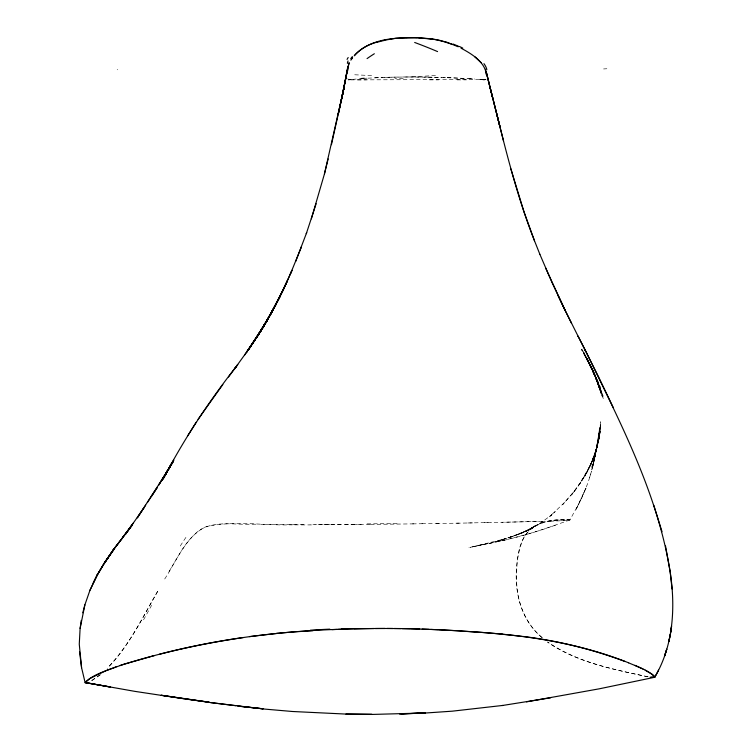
<?xml version="1.0" encoding="UTF-8"?>
<svg xmlns="http://www.w3.org/2000/svg" width="752" height="752" viewBox="0 0 752 752"><rect width="100%" height="100%" fill="white"/><g stroke="black" fill="none" stroke-linecap="round" stroke-linejoin="round"><path stroke-width="0.56" stroke-dasharray="3.76 2.82" d="M596.308 449.818L591.768 462.283L584.736 476.364C593.817 460.233 600.049 442.289 600.566 423.658C600.312 437.861 596.439 451.595 590.903 464.586C596.308 452.243 599.776 439.112 600.707 425.66L599.353 436.715L595.922 451.51L598.404 440.174L599.41 427.625L598.404 440.174L594.409 456.84L596.844 448.333L598.554 437.053L595.34 454.537L598.554 437.053M598.404 440.174L599.598 429.242L596.881 447.628L589.916 466.193C596.468 452.319 600.237 437.138 600.34 421.759C600.275 435.276 597.314 448.615 592.36 461.164L594.964 454.142L591.899 462.095L597.802 443.708L599.645 432.785C597.022 455.9 586.081 477.238 571.351 494.966C580.281 483.677 588.318 471.523 593.45 458.006L587.547 470.94L579.125 484.777L590.433 465.112M597.22 444.958L593.77 462.16L597.107 443.802L595.161 456.267M598.432 435.652L595.593 453.823M596.214 451.228L591.072 469.511M594.155 460.722L592.585 467.011L594.193 460.29M595.264 454.772L592.369 467.462L595.274 455.242L592.764 466.578M596.439 449.865L598.545 438.557L594.747 456.05M597.182 446.227L594.183 459.237M592.961 465.761L591.42 471.72M594.174 459.867L591.044 472.463M594.691 457.977L596.994 447.6M589.587 477.567L591.57 471.072L588.055 482.615L581.24 499.3L569.96 519.867L545.943 521.286M593.845 457.009L594.24 456.022L588.139 469.897L588.703 468.919L581.916 480.697L572.902 492.974L562.74 504.507L574.631 490.981L572.902 492.974M590.94 464.05L591.42 463.063M157.713 591.269C142.354 617.806 128.959 646.184 107.31 668.359M157.676 591.354C142.363 617.759 129.024 646.015 107.367 668.011M164.697 579.012C176.579 560.889 184.964 537.492 205.24 527.03C234.464 519.735 265.277 526.259 295.122 524.67M169.05 571.473C177.989 557.091 185.641 540.942 199.28 530.339C214.771 520.384 234.398 524.99 251.657 524.172M486.008 79.289L483.357 79.853M485.961 79.496L348.59 79.891L347.8 78.706M564.489 502.543L549.637 516.605L555.502 511.426M550.69 515.665L551.855 514.716L539.908 523.524L542.643 521.756L535.245 526.127M100.26 674.591L91.199 680.87M100.289 674.882L91.443 680.917M526.203 531.344L535.17 525.855L527.387 530.508L516.586 535.057L532.613 527.735L521.803 533.14L536.693 525.046L527.387 530.508L509.922 537.417L528.383 530.188L518.419 534.193M528.665 529.699L538.263 524.304M524.003 531.899L533.958 527.218M519.322 533.845L510.702 537.041L521.08 533.3L511.473 536.731M569.969 519.952L542.559 529.615L521.352 536.026L504.15 540.312L473.516 546.516M555.418 525.225L531.326 533.14L504.15 540.312M495.747 541.694L512.967 536.251L495.747 541.694L506.453 538.488L468.928 547.719M488.819 543.546L503.68 540.35L470.226 547.324L485.172 544.138M351.598 79.486L348.402 79.919L347.8 78.8M350.432 79.646L348.637 79.891M352.472 79.374L358.253 78.857M359.484 78.753L365.237 78.349M367.841 78.17L390.015 77.221M374.787 77.804L383.219 77.418M384.441 77.381L387.13 77.296M549.994 521.174C549.684 521.296 578.485 520.243 567.45 519.472C554.976 519.576 541.44 520.769 531.194 528.581C517.602 540.66 516.68 560.578 516.624 577.517C516.192 600.293 524.548 623.746 542.841 638.147M387.703 77.277L399.65 77.033M541.543 521.399L546.619 521.277M542.22 521.38L501.716 522.302M391.482 77.183L410.536 76.958M537.342 521.503L467.406 522.988M484.41 522.649L491.206 522.499M456.596 523.195L472.623 522.903M436.188 523.524L459.134 523.138M412.528 523.881L422.53 523.74M421.891 523.749L439.826 523.477M413.75 523.871L369.993 524.426M402.433 77.005L404.567 76.986M353.196 524.605L370.087 524.426M361.261 524.511L314.834 524.736M344.745 524.642L352.895 524.586M405.554 76.977L407.518 76.967M340.957 524.689L324.272 524.708M357.632 79.891L366.581 79.872M457.075 79.891L466.494 79.872M408.552 76.967L442.148 77.39M429.43 79.872L438.67 79.881M410.883 76.967L428.414 77.118M303.799 524.67L260.916 524.323M484.89 79.919L483.95 79.891M252.07 524.163L256.714 524.238M434.148 77.221L466.437 78.481M443.163 77.484L445.692 77.569M447.233 77.55L467.603 78.556M467.584 78.546L474.521 79.007M468.665 78.612L474.136 78.979M483.818 79.862L480.039 79.477M483.282 79.825L479.419 79.374M648.196 676.875C613.594 669.44 577.32 662.418 547.691 642.02M647.914 676.772C613.331 669.289 576.934 662.578 547.4 642.001M541.797 637.414C514.603 614.384 510.909 573.353 522.076 541.393C529.446 522.819 552.203 518.278 569.96 519.867M587.162 358.215L594.832 373.988L591.608 367.446L597.154 379.901L603.132 396.238L595.575 376.338L588.205 360.894L591.194 366.619M581.935 349.05L595.575 376.338L601.76 392.459M585.958 357.764L594.606 374.797L600.35 388.662L593.967 372.842L586.485 357.773L595.575 376.338M601.591 393.428L593.14 371.732L581.456 349.417C590.978 364.955 598.31 381.706 603.442 399.18L598.912 384.93L588.205 360.894M590.151 366.149L597.887 383.276L601.976 396.389L601.468 394.715M591.608 367.446L600.162 386.932L593.243 370.736L583.712 352.068L598.677 383.445M596.599 380.202L600.942 393.08L596.599 380.202L591.645 368.828L597.887 383.276M598.912 384.93L592.35 369.486L584.812 354.859L596.035 377.983L599.767 388.182L594.606 374.797L583.138 352.086L590.771 366.337L597.464 381.339L602.211 395.317M593.14 371.732L599.147 386.509L594.606 374.797L587.585 360.49L596.035 377.983L600.989 391.642M360.81 78.264A227.941 2.933 -1.3 0 1 364.429 78.001M363.019 78.415A187.474 1.805 -1.8 0 1 366.76 78.17M412.04 76.873A540.199 3.29 -2.7 0 1 436.198 75.491M354.709 74.777A492.052 3.111 2.3 0 1 372.325 75.623M428.339 77.118A24.995 0.611 0.1 0 1 434.054 77.221M397.084 523.514A203.792 3.638 -0.8 0 1 366.995 523.871M311.535 524.924A149.827 3.845 -0.7 0 1 291.372 524.83M180.264 546.037A1037.647 19.279 -63.3 0 1 186.458 536.655M117.171 69.729A391.2 0.818 3.2 0 1 117.726 69.757M403.251 78.64A543.339 4.879 -0.8 0 1 394.866 78.593M603.565 68.949A318.472 1.278 -3.4 0 1 606.873 68.752M143.557 619.836A1003.083 17.587 -63.1 0 1 151.622 605.322M329.799 524.407A233.054 5.01 -0.6 0 1 310.05 524.388M599.664 430.962L598.15 441.894L595.302 453.24L597.802 443.708L599.664 430.962M585.987 488.151L575.929 509.828L585.987 488.151M599.88 389.959L595.293 377.354L599.88 389.959"/><path stroke-width="1.13" d="M347.33 71.966L348.909 62.895M347.386 71.872L347.903 67.154L349.313 62.82M113.552 549.477L104.472 563.173L113.204 549.975L132.521 524.736L113.552 549.477L104.575 562.599L105.073 561.923L97.158 575.13L104.575 562.599L114.295 548.866L105.073 561.923L97.158 575.13L89.939 590.311L84.873 604.871L80.107 628.456L79.27 644.182L81.573 667.691L85.145 682.703L86.856 682.722M85.136 682.694C93.041 674.206 105.759 671.179 116.287 666.751M654.879 676.95C673.472 645.526 675.569 607.334 670.182 571.999C657.577 492.945 619.441 420.979 584.962 349.671L598.827 377.363M81.263 620.4L80.107 628.456M671.611 625.965L670.483 633.372L671.545 626.491M347.8 66.778L341.746 98.634L347.462 69.485L344.66 84.064M344.548 84.6L341.596 99.104L347.415 70.115M668.97 641.052L670.305 634.35L668.876 641.503M344.454 85.136L338.24 114.332L344.284 86.198L341.333 100.054M341.135 100.965L344.228 86.734L324.441 173.947L311.356 218.841M331.435 144.704L341.07 101.379M324.422 173.975L328.154 158.935M84.873 604.871L82.814 612.795M316.131 203.717L306.308 233.656L306.656 232.659L295.658 261.536M664.495 656.186L666.77 649.079L664.599 655.847M301.11 247.718L301.458 246.863L290.216 274.395M89.939 590.311L97.365 574.754L93.276 582.772M279.236 297.952L287.471 280.675L274.461 307.22M283.128 290.037L269.752 315.859L284.143 288.016L275.495 305.171M277.742 300.828L280.045 296.429L270.946 313.603M278.879 298.638L265.155 323.839L274.724 306.637M654.795 677.204L658.545 670.164M228.495 376.987L237.754 364.56C210.663 399.115 186.111 435.634 165.581 474.474L169.454 467.34L163.156 478.911L165.092 475.358M165.581 474.474L171.87 463.053L161.971 480.472L173.787 460.158L164.491 476.082M260.812 331.068L276.003 304.325L266.518 321.395M259.891 332.328L272.092 311.638L262.307 328.502L266.847 320.841L248.809 349.191L260.916 330.833L244.72 354.944M265.324 323.379L256.611 337.723L270.673 314.092M262.307 328.502L267.909 318.942M166.286 472.811L173.552 460.948L163.804 476.9L168.786 468.628M268.342 318.359L254.449 340.816M166.295 472.745L158.785 484.984L168.617 468.975M258.256 334.997L263.802 325.964M161.567 480.406L163.908 476.599L137.287 517.921L145.634 505.194M187.793 435.699L196.15 422.267M264.601 324.751L246.44 352.434L255.436 339.331L248.075 350.103L249.664 347.885L234.483 368.978L236.137 366.713M151.425 496.423L157.497 487.099L147.373 502.562M198.058 419.343L222.827 384.545M144.205 507.412L125.556 534.202L133.151 523.223M350.846 60.16L352.359 58.064M132.531 524.116L122.764 537.238M113.204 549.975L123.544 536.655M351.41 58.91L352.594 57.509M354.164 55.874C359.888 49.002 368.038 44.584 376.573 42.253M354.662 55.291C364.024 45.064 377.739 40.429 391.2 38.831M526.475 701.87L599.288 688.813L654.466 677.317L654.766 676.612C647.472 669.853 637.517 666.723 628.54 662.803M154.414 655.556L123.713 664.298L106.333 670.502L89.573 678.68L85.418 682.214L87.223 682.609M119.982 665.539C160.204 652.774 201.564 643.627 243.31 637.555M159.283 654.296C219.001 638.768 280.562 630.994 342.188 629.217M383.84 40.354L395.872 38.277L414.578 37.666A30.005 7.36 0.1 0 1 417.172 37.75M654.494 677.308L651.495 677.317M185.763 699.059L209.225 702.199L161.172 695.243L210.71 702.603L265.08 709.127L292.481 711.495L345.929 714.071L373.359 714.4L426.854 712.924L452.356 711.166L502.787 705.442M550.605 697.809L502.129 705.545M249.438 636.606L277.15 633.41M298.779 631.595L312.926 630.655M331.952 629.64L337.366 629.405M401.089 713.968L425.388 712.924L399.538 714.015M338.221 629.358C392.939 627.187 447.769 629.161 502.289 634.18M354.521 628.851L373.913 628.522M406.907 37.647L420.067 37.873M375.398 628.512L384.93 628.465M387.101 628.465L392.845 628.484M394.283 628.493L400.75 628.559M345.929 714.071L371.685 714.287M402.207 628.587L410.451 628.747M411.212 628.766L419.785 629.01M422.126 629.095L429.119 629.349M430.652 629.415L438.209 629.744M438.961 629.772L461.531 630.994M418.056 37.788L434.91 39.442M474.493 631.877C526.917 635.346 579.557 643.214 628.597 662.813M237.735 706.1L263.209 708.816L239.662 706.278M210.71 702.603L235.987 705.733M650.142 677.185L654.87 677.044L652.351 674.441L645.169 670.182M522.96 636.446C557.852 640.676 592.162 649.277 625.109 661.497M184.353 698.852L134.777 691.351L85.493 682.609L110.591 687.046L86.085 682.769M432.748 39.095L446.246 41.999L458.231 46.765M451.491 44.095L439.901 40.382A25.201 5.743 0.6 0 0 434.947 39.433M634.895 665.36L642.969 669.026M461.023 48.156C471.589 53.89 485.049 61.739 486.488 74.965M474.568 56.55L481.073 62.66M496.611 113.355L499.883 126.486L493.303 100.326C505.147 147.646 516.502 195.285 534.484 240.753L539.87 254.298M571.539 323.304L564.555 309.213L578.391 336.84M613.19 407.377L599.081 377.955M545.538 267.844L564.78 309.627M558.21 295.921L564.884 309.918L551.893 282.235L539.823 254.223M485.463 69.24L486.535 74.833M534.484 240.753L523.965 211.707L510.834 168.815M653.779 505.231L662.033 531.73M493.218 99.922L489.909 86.912L496.517 113.007M496.668 113.637L503.539 140.981M492.908 98.935L486.45 73.019L493.086 99.443M489.655 85.747L486.196 71.525M665.52 545.943L670.182 571.999L672.053 589.004M81.573 667.691L79.571 651.881M347.377 63.375A382.815 51.164 -16.5 0 1 348.044 60.95M350.752 58.684A513.174 59.558 -22.3 0 1 352.368 56.56M377.025 42.319A79.176 17.249 -1.4 0 1 384.291 40.448M452.948 43.992A173.665 34.987 2.8 0 1 458.833 46.455M459.397 46.464A163.475 31.716 3.6 0 1 462.781 48.119M501.885 634.246A130.077 13.978 2.1 0 1 522.49 636.483M483.95 63.638A506.933 53.025 19.7 0 1 486.826 69.71M414.672 42.469A241.599 31.518 13.1 0 1 437.57 51.597M420.03 37.91A43.184 10.096 0.3 0 1 432.654 39.132M391.247 38.85A39.527 9.494 0.2 0 1 406.917 37.675M347.057 59.436A384.667 46.154 -20.1 0 1 348.185 57.528M367.061 58.6A315.276 41.933 -16.2 0 1 374.346 53.74M461.314 631.107A90.983 9.663 2.2 0 1 474.136 631.962M341.728 629.029A123.845 16.939 0.7 0 1 354.183 628.663M310.36 630.204A189.203 19.834 -0.1 0 1 329.78 629.133M276.83 633.381A170.29 15.209 -0.6 0 1 298.478 631.558M284.98 285.976L284.322 287.471L292.02 270.297L284.98 285.976M585.244 350.253L578.138 336.304L585.244 350.253"/></g></svg>
